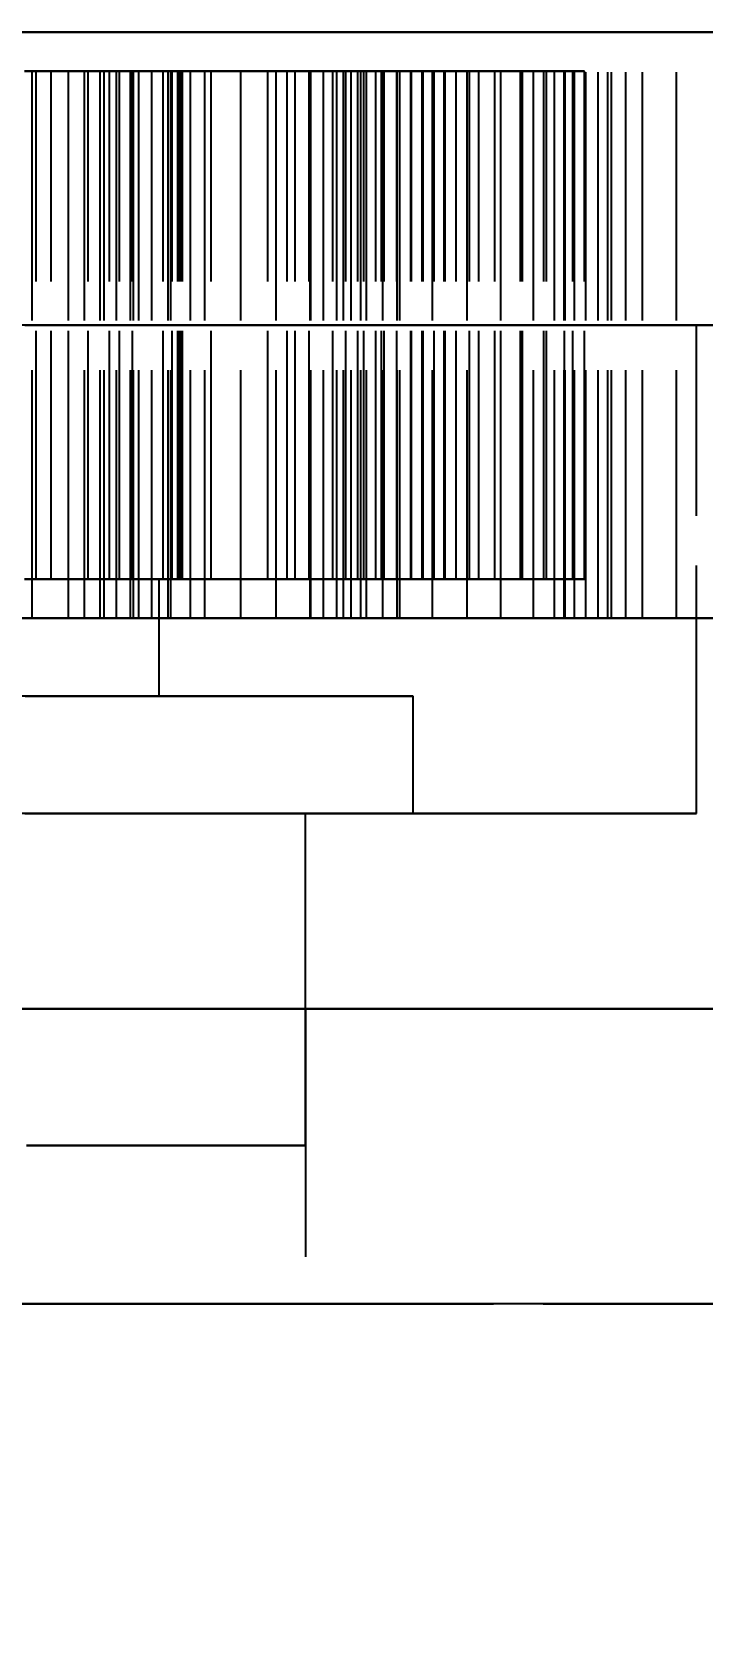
# Model space of a CAD drawing. Header units: millimetres. Extents: x -9 to 243, y -53 to 196.
# Drawn here: x 143.95 to 147.38, y -23.41 to -15.2 of the extents above; entities that cross this region are included whole.
import ezdxf

# ---------------------------------------------------------------- set-up
doc = ezdxf.new("R2010")
doc.units = ezdxf.units.MM
doc.linetypes.add('DASHED', pattern=[1.524, 1.27, -0.254])
for name, color, linetype in [('DIMS', 3, 'CONTINUOUS'), ('HIDDEN', 8, 'DASHED'), ('VISIBLE', 7, 'CONTINUOUS')]:
    doc.layers.add(name, color=color, linetype=linetype)
doc.styles.add('OpenSansCondensed-Light', font='OpenSansCondensed-Light.ttf')
doc.dimstyles.new('EZDXF', dxfattribs={"dimtxt": 0.25, "dimasz": 0.175, "dimexe": 0.375, "dimexo": 0.125, "dimgap": 0.1, "dimtad": 1, "dimlfac": 100, "dimzin": 12, "dimdsep": 46, "dimtxsty": 'OpenSansCondensed-Light', "dimblk": 'ARCHTICK', "dimcen": 2.5, "dimazin": 3, "dimtfac": 0.5, "dimtmove": 2, "dimatfit": 3})

# ---------------------------------------------------------------- blocks, each defined once
blk = doc.blocks.new('_ARCHTICK')
at = {"color": 0, "linetype": 'BYBLOCK', "const_width": 0.15}
blk.add_lwpolyline([(-0.5, -0.5), (0.5, 0.5)], dxfattribs=at)

msp = doc.modelspace()

# ---------------------------------------------------------------- linework, layer by layer
at = {"layer": 'HIDDEN'}
for points in [[(153.18333, -15.2), (152.51667, -15.2), (151.85, -15.2), (151.18333, -15.2), (150.51667, -15.2), (149.85, -15.2), (149.18333, -15.2), (148.51667, -15.2), (147.85, -15.2), (147.18333, -15.2), (146.51667, -15.2), (145.85, -15.2), (145.18333, -15.2), (144.51667, -15.2), (143.85, -15.2), (143.18333, -15.2), (142.51667, -15.2), (141.85, -15.2), (141.18333, -15.2), (140.51667, -15.2), (139.85, -15.2), (139.18333, -15.2), (138.51667, -15.2), (137.85, -15.2)], [(153.18333, -15.2), (152.51667, -15.2), (151.85, -15.2), (151.18333, -15.2), (150.51667, -15.2), (149.85, -15.2), (149.18333, -15.2), (148.51667, -15.2), (147.85, -15.2), (147.18333, -15.2), (146.51667, -15.2), (145.85, -15.2), (145.18333, -15.2), (144.51667, -15.2), (143.85, -15.2), (143.18333, -15.2), (142.51667, -15.2), (141.85, -15.2), (141.18333, -15.2), (140.51667, -15.2), (139.85, -15.2), (139.18333, -15.2), (138.51667, -15.2), (137.85, -15.2)], [(153.11984, -15.2), (152.51667, -15.2), (151.91349, -15.2), (151.31032, -15.2), (150.70714, -15.2), (150.10397, -15.2), (149.50079, -15.2), (148.89762, -15.2), (148.29444, -15.2), (147.69127, -15.2), (147.0881, -15.2), (146.48492, -15.2), (145.88175, -15.2), (145.27857, -15.2), (144.6754, -15.2), (144.07222, -15.2), (143.46905, -15.2), (142.86587, -15.2), (142.2627, -15.2), (141.65952, -15.2), (141.05635, -15.2), (140.45317, -15.2), (139.85, -15.2)], [(143.95029, -15.2), (143.76021, -15.2)], [(143.76021, -15.2), (143.95029, -15.2)], [(143.77063, -15.2), (144.07222, -15.2), (144.37381, -15.2), (144.6754, -15.2), (144.97698, -15.2), (145.27857, -15.2), (145.58016, -15.2), (145.88175, -15.2), (146.18333, -15.2), (146.48492, -15.2), (146.78651, -15.2), (147.0881, -15.2), (147.38968, -15.2)], [(144.13657, -15.2), (143.95029, -15.2)], [(143.95029, -15.2), (144.13657, -15.2)], [(143.95029, -18.2), (143.95029, -15.2)], [(143.95029, -18.2), (143.95029, -15.2)], [(144.31877, -15.2), (144.13657, -15.2)], [(144.13657, -15.2), (144.31877, -15.2)], [(144.13657, -18.2), (144.13657, -15.2)], [(144.13657, -18.2), (144.13657, -15.2)], [(144.45452, -15.2), (144.21813, -15.2)], [(144.21813, -15.2), (144.298, -15.2)], [(144.298, -15.2), (144.21813, -15.2)], [(144.21813, -15.2), (144.45452, -15.2)], [(144.21813, -18.2), (144.21813, -15.2)], [(144.21813, -18.2), (144.21813, -15.2)], [(144.298, -15.2), (144.38195, -15.2)], [(144.38195, -15.2), (144.298, -15.2)], [(144.298, -18.2), (144.298, -15.2)], [(144.298, -18.2), (144.298, -15.2)], [(144.49649, -15.2), (144.31877, -15.2)], [(144.31877, -15.2), (144.49649, -15.2)], [(144.31877, -18.2), (144.31877, -15.2)], [(144.31877, -18.2), (144.31877, -15.2)], [(144.38195, -15.2), (144.47011, -15.2)], [(144.47011, -15.2), (144.38195, -15.2)], [(144.38195, -18.2), (144.38195, -15.2)], [(144.38195, -18.2), (144.38195, -15.2)], [(144.64634, -15.2), (144.45452, -15.2)], [(144.45452, -15.2), (144.64634, -15.2)], [(144.45452, -18.2), (144.45452, -15.2)], [(144.45452, -18.2), (144.45452, -15.2)], [(144.47011, -15.2), (144.56262, -15.2)], [(144.56262, -15.2), (144.47011, -15.2)], [(144.47011, -18.2), (144.47011, -15.2)], [(144.47011, -18.2), (144.47011, -15.2)], [(144.76168, -15.2), (144.49649, -15.2)], [(144.49649, -15.2), (144.76168, -15.2)], [(144.49649, -18.2), (144.49649, -15.2)], [(144.49649, -18.2), (144.49649, -15.2)], [(144.56262, -15.2), (144.65971, -15.2)], [(144.65971, -15.2), (144.56262, -15.2)], [(144.56262, -18.2), (144.56262, -15.2)], [(144.56262, -18.2), (144.56262, -15.2)], [(144.83445, -15.2), (144.64634, -15.2)], [(144.64634, -15.2), (144.83445, -15.2)], [(144.64634, -18.2), (144.64634, -15.2)], [(144.64634, -18.2), (144.64634, -15.2)], [(144.65971, -15.2), (144.76168, -15.2)], [(144.76168, -15.2), (144.65971, -15.2)], [(144.65971, -18.2), (144.65971, -15.2)], [(144.65971, -18.2), (144.65971, -15.2)], [(144.76168, -18.2), (144.76168, -15.2)], [(144.76168, -18.2), (144.76168, -15.2)], [(145.01863, -15.2), (144.83445, -15.2)], [(144.83445, -15.2), (145.01863, -15.2)], [(144.83445, -18.2), (144.83445, -15.2)], [(144.83445, -18.2), (144.83445, -15.2)], [(145.19863, -15.2), (145.01863, -15.2)], [(145.01863, -15.2), (145.19863, -15.2)], [(145.01863, -18.2), (145.01863, -15.2)], [(145.01863, -18.2), (145.01863, -15.2)], [(145.37414, -15.2), (145.19863, -15.2)], [(145.19863, -15.2), (145.37414, -15.2)], [(145.19863, -18.2), (145.19863, -15.2)], [(145.19863, -18.2), (145.19863, -15.2)], [(145.54476, -15.2), (145.37414, -15.2)], [(145.37414, -15.2), (145.54476, -15.2)], [(145.37414, -18.2), (145.37414, -15.2)], [(145.37414, -18.2), (145.37414, -15.2)], [(145.63285, -15.2), (145.37742, -15.2)], [(145.37742, -15.2), (145.44184, -15.2)], [(145.44184, -15.2), (145.37742, -15.2)], [(145.37742, -15.2), (145.63285, -15.2)], [(145.37742, -18.2), (145.37742, -15.2)], [(145.37742, -18.2), (145.37742, -15.2)], [(145.44184, -15.2), (145.51065, -15.2)], [(145.51065, -15.2), (145.44184, -15.2)], [(145.44184, -18.2), (145.44184, -15.2)], [(145.44184, -18.2), (145.44184, -15.2)], [(145.51065, -15.2), (145.58397, -15.2)], [(145.58397, -15.2), (145.51065, -15.2)], [(145.51065, -18.2), (145.51065, -15.2)], [(145.51065, -18.2), (145.51065, -15.2)], [(145.83318, -15.2), (145.54476, -15.2)], [(145.54476, -15.2), (145.83318, -15.2)], [(145.54476, -18.2), (145.54476, -15.2)], [(145.54476, -18.2), (145.54476, -15.2)], [(145.58397, -15.2), (145.66199, -15.2)], [(145.66199, -15.2), (145.58397, -15.2)], [(145.58397, -18.2), (145.58397, -15.2)], [(145.58397, -18.2), (145.58397, -15.2)], [(145.81824, -15.2), (145.63285, -15.2)], [(145.63285, -15.2), (145.81824, -15.2)], [(145.63285, -18.2), (145.63285, -15.2)], [(145.63285, -18.2), (145.63285, -15.2)], [(145.66199, -15.2), (145.74495, -15.2)], [(145.74495, -15.2), (145.66199, -15.2)], [(145.66199, -18.2), (145.66199, -15.2)], [(145.66199, -18.2), (145.66199, -15.2)], [(145.74495, -15.2), (145.83318, -15.2)], [(145.83318, -15.2), (145.74495, -15.2)], [(145.74495, -18.2), (145.74495, -15.2)], [(145.74495, -18.2), (145.74495, -15.2)], [(145.99959, -15.2), (145.81824, -15.2)], [(145.81824, -15.2), (145.99959, -15.2)], [(145.81824, -18.2), (145.81824, -15.2)], [(145.81824, -18.2), (145.81824, -15.2)], [(145.83318, -18.2), (145.83318, -15.2)], [(145.83318, -18.2), (145.83318, -15.2)], [(146.17667, -15.2), (145.99959, -15.2)], [(145.99959, -15.2), (146.17667, -15.2)], [(145.99959, -18.2), (145.99959, -15.2)], [(145.99959, -18.2), (145.99959, -15.2)], [(146.34922, -15.2), (146.17667, -15.2)], [(146.17667, -15.2), (146.34922, -15.2)], [(146.17667, -18.2), (146.17667, -15.2)], [(146.17667, -18.2), (146.17667, -15.2)], [(146.51691, -15.2), (146.34922, -15.2)], [(146.34922, -15.2), (146.51691, -15.2)], [(146.34922, -18.2), (146.34922, -15.2)], [(146.34922, -18.2), (146.34922, -15.2)], [(146.67932, -15.2), (146.51691, -15.2)], [(146.51691, -15.2), (146.67932, -15.2)], [(146.51691, -18.2), (146.51691, -15.2)], [(146.51691, -18.2), (146.51691, -15.2)], [(146.8969, -15.2), (146.62409, -15.2)], [(146.62409, -15.2), (146.67265, -15.2)], [(146.67265, -15.2), (146.62409, -15.2)], [(146.62409, -15.2), (146.8969, -15.2)], [(146.62409, -18.2), (146.62409, -15.2)], [(146.62409, -18.2), (146.62409, -15.2)], [(146.67265, -15.2), (146.72586, -15.2)], [(146.72586, -15.2), (146.67265, -15.2)], [(146.67265, -18.2), (146.67265, -15.2)], [(146.67265, -18.2), (146.67265, -15.2)], [(146.98909, -15.2), (146.67932, -15.2)], [(146.67932, -15.2), (146.98909, -15.2)], [(146.67932, -18.2), (146.67932, -15.2)], [(146.67932, -18.2), (146.67932, -15.2)], [(146.72586, -15.2), (146.78387, -15.2)], [(146.78387, -15.2), (146.72586, -15.2)], [(146.72586, -18.2), (146.72586, -15.2)], [(146.72586, -18.2), (146.72586, -15.2)], [(146.78387, -15.2), (146.84689, -15.2)], [(146.84689, -15.2), (146.78387, -15.2)], [(146.78387, -18.2), (146.78387, -15.2)], [(146.78387, -18.2), (146.78387, -15.2)], [(146.84689, -15.2), (146.91517, -15.2)], [(146.91517, -15.2), (146.84689, -15.2)], [(146.84689, -18.2), (146.84689, -15.2)], [(146.84689, -18.2), (146.84689, -15.2)], [(147.07466, -15.2), (146.8969, -15.2)], [(146.8969, -15.2), (147.07466, -15.2)], [(146.8969, -18.2), (146.8969, -15.2)], [(146.8969, -18.2), (146.8969, -15.2)], [(146.91517, -15.2), (146.98909, -15.2)], [(146.98909, -15.2), (146.91517, -15.2)], [(146.91517, -18.2), (146.91517, -15.2)], [(146.91517, -18.2), (146.91517, -15.2)], [(146.98909, -18.2), (146.98909, -15.2)], [(146.98909, -18.2), (146.98909, -15.2)], [(147.24807, -15.2), (147.07466, -15.2)], [(147.07466, -15.2), (147.24807, -15.2)], [(147.07466, -18.2), (147.07466, -15.2)], [(147.07466, -18.2), (147.07466, -15.2)], [(147.4169, -15.2), (147.24807, -15.2)], [(147.24807, -15.2), (147.4169, -15.2)], [(147.24807, -18.2), (147.24807, -15.2)], [(147.24807, -18.2), (147.24807, -15.2)], [(143.91214, -15.4), (143.97085, -15.4)], [(143.97085, -15.4), (143.91214, -15.4)], [(143.97085, -15.4), (144.04749, -15.4)], [(144.04749, -15.4), (143.97085, -15.4)], [(143.97085, -18), (143.97085, -15.4)], [(143.97085, -18), (143.97085, -15.4)], [(144.04749, -15.4), (144.13668, -15.4)], [(144.13668, -15.4), (144.04749, -15.4)], [(144.04749, -18), (144.04749, -15.4)], [(144.04749, -18), (144.04749, -15.4)], [(144.13668, -15.4), (144.23661, -15.4)], [(144.23661, -15.4), (144.13668, -15.4)], [(144.13668, -18), (144.13668, -15.4)], [(144.13668, -18), (144.13668, -15.4)], [(144.23661, -15.4), (144.34623, -15.4)], [(144.34623, -15.4), (144.23661, -15.4)], [(144.23661, -18), (144.23661, -15.4)], [(144.23661, -18), (144.23661, -15.4)], [(144.34623, -15.4), (144.46484, -15.4)], [(144.46484, -15.4), (144.34623, -15.4)], [(144.34623, -18), (144.34623, -15.4)], [(144.34623, -18), (144.34623, -15.4)], [(144.62137, -15.4), (144.39844, -15.4)], [(144.39844, -15.4), (144.86709, -15.4)], [(144.86709, -15.4), (144.39844, -15.4)], [(144.39844, -15.4), (144.62137, -15.4)], [(144.39844, -18), (144.39844, -15.4)], [(144.39844, -18), (144.39844, -15.4)], [(144.46484, -15.4), (144.70431, -15.4)], [(144.70431, -15.4), (144.46484, -15.4)], [(144.46484, -18), (144.46484, -15.4)], [(144.46484, -18), (144.46484, -15.4)], [(144.66695, -15.4), (144.62137, -15.4)], [(144.62137, -15.4), (144.66695, -15.4)], [(144.62137, -18), (144.62137, -15.4)], [(144.62137, -18), (144.62137, -15.4)], [(144.69623, -15.4), (144.66695, -15.4)], [(144.66695, -15.4), (144.69623, -15.4)], [(144.66695, -18), (144.66695, -15.4)], [(144.66695, -18), (144.66695, -15.4)], [(144.71364, -15.4), (144.69623, -15.4)], [(144.69623, -15.4), (144.71364, -15.4)], [(144.69623, -18), (144.69623, -15.4)], [(144.69623, -18), (144.69623, -15.4)], [(144.70431, -15.4), (144.71725, -15.4)], [(144.71725, -15.4), (144.70431, -15.4)], [(144.70431, -18), (144.70431, -15.4)], [(144.70431, -18), (144.70431, -15.4)], [(144.72046, -15.4), (144.71364, -15.4)], [(144.71364, -15.4), (144.72046, -15.4)], [(144.71364, -18), (144.71364, -15.4)], [(144.71364, -18), (144.71364, -15.4)], [(144.71725, -15.4), (144.72046, -15.4)], [(144.72046, -15.4), (144.71725, -15.4)], [(144.71725, -18), (144.71725, -15.4)], [(144.71725, -18), (144.71725, -15.4)], [(144.72046, -18), (144.72046, -15.4)], [(144.72046, -18), (144.72046, -15.4)], [(144.86709, -15.4), (145.1575, -15.4)], [(145.1575, -15.4), (144.86709, -15.4)], [(144.86709, -18), (144.86709, -15.4)], [(144.86709, -18), (144.86709, -15.4)], [(145.1575, -15.4), (145.25601, -15.4)], [(145.25601, -15.4), (145.1575, -15.4)], [(145.1575, -18), (145.1575, -15.4)], [(145.1575, -18), (145.1575, -15.4)], [(145.25601, -15.4), (145.36782, -15.4)], [(145.36782, -15.4), (145.25601, -15.4)], [(145.25601, -18), (145.25601, -15.4)], [(145.25601, -18), (145.25601, -15.4)], [(145.64831, -15.4), (145.29613, -15.4)], [(145.29613, -15.4), (145.55621, -15.4)], [(145.55621, -15.4), (145.29613, -15.4)], [(145.29613, -15.4), (145.64831, -15.4)], [(145.29613, -18), (145.29613, -15.4)], [(145.29613, -18), (145.29613, -15.4)], [(145.36782, -15.4), (145.4887, -15.4)], [(145.4887, -15.4), (145.36782, -15.4)], [(145.36782, -18), (145.36782, -15.4)], [(145.36782, -18), (145.36782, -15.4)], [(145.4887, -15.4), (145.61709, -15.4)], [(145.61709, -15.4), (145.4887, -15.4)], [(145.4887, -18), (145.4887, -15.4)], [(145.4887, -18), (145.4887, -15.4)], [(145.55621, -15.4), (145.94584, -15.4)], [(145.94584, -15.4), (145.55621, -15.4)], [(145.55621, -18), (145.55621, -15.4)], [(145.55621, -18), (145.55621, -15.4)], [(145.61709, -15.4), (145.75202, -15.4)], [(145.75202, -15.4), (145.61709, -15.4)], [(145.61709, -18), (145.61709, -15.4)], [(145.61709, -18), (145.61709, -15.4)], [(145.73772, -15.4), (145.64831, -15.4)], [(145.64831, -15.4), (145.73772, -15.4)], [(145.64831, -18), (145.64831, -15.4)], [(145.64831, -18), (145.64831, -15.4)], [(146.121, -15.4), (145.70933, -15.4)], [(145.70933, -15.4), (146.121, -15.4)], [(145.70933, -18), (145.70933, -15.4)], [(145.70933, -18), (145.70933, -15.4)], [(145.81676, -15.4), (145.73772, -15.4)], [(145.73772, -15.4), (145.81676, -15.4)], [(145.73772, -18), (145.73772, -15.4)], [(145.73772, -18), (145.73772, -15.4)], [(145.75202, -15.4), (145.89274, -15.4)], [(145.89274, -15.4), (145.75202, -15.4)], [(145.75202, -18), (145.75202, -15.4)], [(145.75202, -18), (145.75202, -15.4)], [(145.88797, -15.4), (145.81676, -15.4)], [(145.81676, -15.4), (145.88797, -15.4)], [(145.81676, -18), (145.81676, -15.4)], [(145.81676, -18), (145.81676, -15.4)], [(145.95193, -15.4), (145.88797, -15.4)], [(145.88797, -15.4), (145.95193, -15.4)], [(145.88797, -18), (145.88797, -15.4)], [(145.88797, -18), (145.88797, -15.4)], [(145.89274, -15.4), (146.05846, -15.4)], [(146.05846, -15.4), (145.89274, -15.4)], [(145.89274, -18), (145.89274, -15.4)], [(145.89274, -18), (145.89274, -15.4)], [(145.94584, -15.4), (146.06463, -15.4)], [(146.06463, -15.4), (145.94584, -15.4)], [(145.94584, -18), (145.94584, -15.4)], [(145.94584, -18), (145.94584, -15.4)], [(146.00877, -15.4), (145.95193, -15.4)], [(145.95193, -15.4), (146.00877, -15.4)], [(145.95193, -18), (145.95193, -15.4)], [(145.95193, -18), (145.95193, -15.4)], [(146.05846, -15.4), (146.00877, -15.4)], [(146.00877, -15.4), (146.05846, -15.4)], [(146.00877, -18), (146.00877, -15.4)], [(146.00877, -18), (146.00877, -15.4)], [(146.05846, -18), (146.05846, -15.4)], [(146.05846, -18), (146.05846, -15.4)], [(146.06463, -15.4), (146.18947, -15.4)], [(146.18947, -15.4), (146.06463, -15.4)], [(146.06463, -18), (146.06463, -15.4)], [(146.06463, -18), (146.06463, -15.4)], [(146.23655, -15.4), (146.121, -15.4)], [(146.121, -15.4), (146.23655, -15.4)], [(146.121, -18), (146.121, -15.4)], [(146.121, -18), (146.121, -15.4)], [(146.18947, -15.4), (146.3181, -15.4)], [(146.3181, -15.4), (146.18947, -15.4)], [(146.18947, -18), (146.18947, -15.4)], [(146.18947, -18), (146.18947, -15.4)], [(146.34969, -15.4), (146.23655, -15.4)], [(146.23655, -15.4), (146.34969, -15.4)], [(146.23655, -18), (146.23655, -15.4)], [(146.23655, -18), (146.23655, -15.4)], [(146.3181, -15.4), (146.44953, -15.4)], [(146.44953, -15.4), (146.3181, -15.4)], [(146.3181, -18), (146.3181, -15.4)], [(146.3181, -18), (146.3181, -15.4)], [(146.4606, -15.4), (146.34969, -15.4)], [(146.34969, -15.4), (146.4606, -15.4)], [(146.34969, -18), (146.34969, -15.4)], [(146.34969, -18), (146.34969, -15.4)], [(146.44953, -15.4), (146.58303, -15.4)], [(146.58303, -15.4), (146.44953, -15.4)], [(146.44953, -18), (146.44953, -15.4)], [(146.44953, -18), (146.44953, -15.4)], [(146.56903, -15.4), (146.4606, -15.4)], [(146.4606, -15.4), (146.56903, -15.4)], [(146.4606, -18), (146.4606, -15.4)], [(146.4606, -18), (146.4606, -15.4)], [(146.67466, -15.4), (146.56903, -15.4)], [(146.56903, -15.4), (146.67466, -15.4)], [(146.56903, -18), (146.56903, -15.4)], [(146.56903, -18), (146.56903, -15.4)], [(146.58303, -15.4), (146.71799, -15.4)], [(146.71799, -15.4), (146.58303, -15.4)], [(146.58303, -18), (146.58303, -15.4)], [(146.58303, -18), (146.58303, -15.4)], [(146.77713, -15.4), (146.67466, -15.4)], [(146.67466, -15.4), (146.77713, -15.4)], [(146.67466, -18), (146.67466, -15.4)], [(146.67466, -18), (146.67466, -15.4)], [(146.71799, -15.4), (146.77713, -15.4)], [(146.77713, -15.4), (146.71799, -15.4)], [(146.71799, -18), (146.71799, -15.4)], [(146.71799, -18), (146.71799, -15.4)], [(146.77713, -18), (146.77713, -15.4)], [(146.77713, -18), (146.77713, -15.4)], [(147.53895, -16.7), (147.16387, -16.7), (146.78879, -16.7), (146.41371, -16.7), (146.03863, -16.7), (145.66355, -16.7), (145.28847, -16.7), (144.91339, -16.7), (144.5383, -16.7), (144.16322, -16.7), (143.78814, -16.7), (143.41306, -16.7), (143.03798, -16.7), (142.6629, -16.7), (142.28782, -16.7), (141.91274, -16.7), (141.53766, -16.7), (141.16258, -16.7), (140.7875, -16.7)], [(143.9125, -16.7), (144.01667, -16.7), (144.12083, -16.7), (144.225, -16.7), (144.32917, -16.7), (144.43333, -16.7), (144.5375, -16.7), (144.64167, -16.7), (144.74583, -16.7), (144.85, -16.7), (144.95417, -16.7), (145.05833, -16.7), (145.1625, -16.7), (145.26667, -16.7), (145.37083, -16.7), (145.475, -16.7), (145.57917, -16.7), (145.68333, -16.7), (145.7875, -16.7), (145.89167, -16.7), (145.99583, -16.7), (146.1, -16.7), (146.20417, -16.7), (146.30833, -16.7), (146.4125, -16.7), (146.51667, -16.7), (146.62083, -16.7), (146.725, -16.7), (146.82917, -16.7), (146.93333, -16.7), (147.0375, -16.7), (147.14167, -16.7), (147.24583, -16.7), (147.35, -16.7)], [(147.35, -16.7), (147.24583, -16.7), (147.14167, -16.7), (147.0375, -16.7), (146.93333, -16.7), (146.82917, -16.7), (146.725, -16.7), (146.62083, -16.7), (146.51667, -16.7), (146.4125, -16.7), (146.30833, -16.7), (146.20417, -16.7), (146.1, -16.7), (145.99583, -16.7), (145.89167, -16.7), (145.7875, -16.7), (145.68333, -16.7), (145.57917, -16.7), (145.475, -16.7), (145.37083, -16.7), (145.26667, -16.7), (145.1625, -16.7), (145.05833, -16.7), (144.95417, -16.7), (144.85, -16.7), (144.74583, -16.7), (144.64167, -16.7), (144.5375, -16.7), (144.43333, -16.7), (144.32917, -16.7), (144.225, -16.7), (144.12083, -16.7), (144.01667, -16.7), (143.9125, -16.7)], [(143.94127, -16.7), (144.22798, -16.7), (144.51468, -16.7), (144.80139, -16.7), (145.0881, -16.7), (145.3748, -16.7), (145.66151, -16.7), (145.94821, -16.7), (146.23492, -16.7), (146.52163, -16.7), (146.80833, -16.7), (147.09504, -16.7), (147.38175, -16.7), (147.66845, -16.7)], [(147.35, -19.2), (147.35, -16.7)], [(143.91214, -18), (143.97085, -18)], [(143.97085, -18), (143.91214, -18)], [(143.93333, -18), (143.96111, -18), (143.98889, -18), (144.01667, -18), (144.04444, -18), (144.07222, -18), (144.1, -18), (144.12778, -18), (144.15556, -18), (144.18333, -18), (144.21111, -18), (144.23889, -18), (144.26667, -18), (144.29444, -18), (144.32222, -18), (144.35, -18), (144.37778, -18), (144.40556, -18), (144.43333, -18), (144.46111, -18), (144.48889, -18), (144.51667, -18), (144.54444, -18), (144.57222, -18), (144.6, -18)], [(144.6, -18), (144.54444, -18), (144.48889, -18), (144.43333, -18), (144.37778, -18), (144.32222, -18), (144.26667, -18), (144.21111, -18), (144.15556, -18), (144.1, -18), (144.04444, -18), (143.98889, -18), (143.93333, -18)], [(143.97085, -18), (144.04749, -18)], [(144.04749, -18), (143.97085, -18)], [(144.04749, -18), (144.13668, -18)], [(144.13668, -18), (144.04749, -18)], [(144.13668, -18), (144.23661, -18)], [(144.23661, -18), (144.13668, -18)], [(144.23661, -18), (144.34623, -18)], [(144.34623, -18), (144.23661, -18)], [(144.34623, -18), (144.46484, -18)], [(144.46484, -18), (144.34623, -18)], [(144.62137, -18), (144.39844, -18)], [(144.39844, -18), (144.86709, -18)], [(144.86709, -18), (144.39844, -18)], [(144.39844, -18), (144.62137, -18)], [(144.46484, -18), (144.70431, -18)], [(144.70431, -18), (144.46484, -18)], [(144.6, -18.6), (144.6, -18)], [(144.66695, -18), (144.62137, -18)], [(144.62137, -18), (144.66695, -18)], [(144.69623, -18), (144.66695, -18)], [(144.66695, -18), (144.69623, -18)], [(144.71364, -18), (144.69623, -18)], [(144.69623, -18), (144.71364, -18)], [(144.70431, -18), (144.71725, -18)], [(144.71725, -18), (144.70431, -18)], [(144.72046, -18), (144.71364, -18)], [(144.71364, -18), (144.72046, -18)], [(144.71725, -18), (144.72046, -18)], [(144.72046, -18), (144.71725, -18)], [(144.86709, -18), (145.1575, -18)], [(145.1575, -18), (144.86709, -18)], [(145.1575, -18), (145.25601, -18)], [(145.25601, -18), (145.1575, -18)], [(145.25601, -18), (145.36782, -18)], [(145.36782, -18), (145.25601, -18)], [(145.64831, -18), (145.29613, -18)], [(145.29613, -18), (145.55621, -18)], [(145.55621, -18), (145.29613, -18)], [(145.29613, -18), (145.64831, -18)], [(145.36782, -18), (145.4887, -18)], [(145.4887, -18), (145.36782, -18)], [(145.4887, -18), (145.61709, -18)], [(145.61709, -18), (145.4887, -18)], [(145.55621, -18), (145.94584, -18)], [(145.94584, -18), (145.55621, -18)], [(145.61709, -18), (145.75202, -18)], [(145.75202, -18), (145.61709, -18)], [(145.73772, -18), (145.64831, -18)], [(145.64831, -18), (145.73772, -18)], [(146.121, -18), (145.70933, -18)], [(145.70933, -18), (146.121, -18)], [(145.81676, -18), (145.73772, -18)], [(145.73772, -18), (145.81676, -18)], [(145.75202, -18), (145.89274, -18)], [(145.89274, -18), (145.75202, -18)], [(145.88797, -18), (145.81676, -18)], [(145.81676, -18), (145.88797, -18)], [(145.95193, -18), (145.88797, -18)], [(145.88797, -18), (145.95193, -18)], [(145.89274, -18), (146.05846, -18)], [(146.05846, -18), (145.89274, -18)], [(145.94584, -18), (146.06463, -18)], [(146.06463, -18), (145.94584, -18)], [(146.00877, -18), (145.95193, -18)], [(145.95193, -18), (146.00877, -18)], [(146.05846, -18), (146.00877, -18)], [(146.00877, -18), (146.05846, -18)], [(146.06463, -18), (146.18947, -18)], [(146.18947, -18), (146.06463, -18)], [(146.23655, -18), (146.121, -18)], [(146.121, -18), (146.23655, -18)], [(146.18947, -18), (146.3181, -18)], [(146.3181, -18), (146.18947, -18)], [(146.34969, -18), (146.23655, -18)], [(146.23655, -18), (146.34969, -18)], [(146.3181, -18), (146.44953, -18)], [(146.44953, -18), (146.3181, -18)], [(146.4606, -18), (146.34969, -18)], [(146.34969, -18), (146.4606, -18)], [(146.44953, -18), (146.58303, -18)], [(146.58303, -18), (146.44953, -18)], [(146.56903, -18), (146.4606, -18)], [(146.4606, -18), (146.56903, -18)], [(146.67466, -18), (146.56903, -18)], [(146.56903, -18), (146.67466, -18)], [(146.58303, -18), (146.71799, -18)], [(146.71799, -18), (146.58303, -18)], [(146.77713, -18), (146.67466, -18)], [(146.67466, -18), (146.77713, -18)], [(146.71799, -18), (146.77713, -18)], [(146.77713, -18), (146.71799, -18)], [(153.18333, -18.2), (152.51667, -18.2), (151.85, -18.2), (151.18333, -18.2), (150.51667, -18.2), (149.85, -18.2), (149.18333, -18.2), (148.51667, -18.2), (147.85, -18.2), (147.18333, -18.2), (146.51667, -18.2), (145.85, -18.2), (145.18333, -18.2), (144.51667, -18.2), (143.85, -18.2), (143.18333, -18.2), (142.51667, -18.2), (141.85, -18.2), (141.18333, -18.2), (140.51667, -18.2), (139.85, -18.2), (139.18333, -18.2), (138.51667, -18.2), (137.85, -18.2)], [(143.95029, -18.2), (143.76021, -18.2)], [(143.76021, -18.2), (143.95029, -18.2)], [(144.13657, -18.2), (143.95029, -18.2)], [(143.95029, -18.2), (144.13657, -18.2)], [(144.31877, -18.2), (144.13657, -18.2)], [(144.13657, -18.2), (144.31877, -18.2)], [(144.45452, -18.2), (144.21813, -18.2)], [(144.21813, -18.2), (144.298, -18.2)], [(144.298, -18.2), (144.21813, -18.2)], [(144.21813, -18.2), (144.45452, -18.2)], [(144.298, -18.2), (144.38195, -18.2)], [(144.38195, -18.2), (144.298, -18.2)], [(144.49649, -18.2), (144.31877, -18.2)], [(144.31877, -18.2), (144.49649, -18.2)], [(144.38195, -18.2), (144.47011, -18.2)], [(144.47011, -18.2), (144.38195, -18.2)], [(144.64634, -18.2), (144.45452, -18.2)], [(144.45452, -18.2), (144.64634, -18.2)], [(144.47011, -18.2), (144.56262, -18.2)], [(144.56262, -18.2), (144.47011, -18.2)], [(144.76168, -18.2), (144.49649, -18.2)], [(144.49649, -18.2), (144.76168, -18.2)], [(144.56262, -18.2), (144.65971, -18.2)], [(144.65971, -18.2), (144.56262, -18.2)], [(144.83445, -18.2), (144.64634, -18.2)], [(144.64634, -18.2), (144.83445, -18.2)], [(144.65971, -18.2), (144.76168, -18.2)], [(144.76168, -18.2), (144.65971, -18.2)], [(145.01863, -18.2), (144.83445, -18.2)], [(144.83445, -18.2), (145.01863, -18.2)], [(145.19863, -18.2), (145.01863, -18.2)], [(145.01863, -18.2), (145.19863, -18.2)], [(145.37414, -18.2), (145.19863, -18.2)], [(145.19863, -18.2), (145.37414, -18.2)], [(145.54476, -18.2), (145.37414, -18.2)], [(145.37414, -18.2), (145.54476, -18.2)], [(145.63285, -18.2), (145.37742, -18.2)], [(145.37742, -18.2), (145.44184, -18.2)], [(145.44184, -18.2), (145.37742, -18.2)], [(145.37742, -18.2), (145.63285, -18.2)], [(145.44184, -18.2), (145.51065, -18.2)], [(145.51065, -18.2), (145.44184, -18.2)], [(145.51065, -18.2), (145.58397, -18.2)], [(145.58397, -18.2), (145.51065, -18.2)], [(145.83318, -18.2), (145.54476, -18.2)], [(145.54476, -18.2), (145.83318, -18.2)], [(145.58397, -18.2), (145.66199, -18.2)], [(145.66199, -18.2), (145.58397, -18.2)], [(145.81824, -18.2), (145.63285, -18.2)], [(145.63285, -18.2), (145.81824, -18.2)], [(145.66199, -18.2), (145.74495, -18.2)], [(145.74495, -18.2), (145.66199, -18.2)], [(145.74495, -18.2), (145.83318, -18.2)], [(145.83318, -18.2), (145.74495, -18.2)], [(145.99959, -18.2), (145.81824, -18.2)], [(145.81824, -18.2), (145.99959, -18.2)], [(146.17667, -18.2), (145.99959, -18.2)], [(145.99959, -18.2), (146.17667, -18.2)], [(146.34922, -18.2), (146.17667, -18.2)], [(146.17667, -18.2), (146.34922, -18.2)], [(146.51691, -18.2), (146.34922, -18.2)], [(146.34922, -18.2), (146.51691, -18.2)], [(146.67932, -18.2), (146.51691, -18.2)], [(146.51691, -18.2), (146.67932, -18.2)], [(146.8969, -18.2), (146.62409, -18.2)], [(146.62409, -18.2), (146.67265, -18.2)], [(146.67265, -18.2), (146.62409, -18.2)], [(146.62409, -18.2), (146.8969, -18.2)], [(146.67265, -18.2), (146.72586, -18.2)], [(146.72586, -18.2), (146.67265, -18.2)], [(146.98909, -18.2), (146.67932, -18.2)], [(146.67932, -18.2), (146.98909, -18.2)], [(146.72586, -18.2), (146.78387, -18.2)], [(146.78387, -18.2), (146.72586, -18.2)], [(146.78387, -18.2), (146.84689, -18.2)], [(146.84689, -18.2), (146.78387, -18.2)], [(146.84689, -18.2), (146.91517, -18.2)], [(146.91517, -18.2), (146.84689, -18.2)], [(147.07466, -18.2), (146.8969, -18.2)], [(146.8969, -18.2), (147.07466, -18.2)], [(146.91517, -18.2), (146.98909, -18.2)], [(146.98909, -18.2), (146.91517, -18.2)], [(147.24807, -18.2), (147.07466, -18.2)], [(147.07466, -18.2), (147.24807, -18.2)], [(147.4169, -18.2), (147.24807, -18.2)], [(147.24807, -18.2), (147.4169, -18.2)], [(145.9, -18.6), (145.80317, -18.6), (145.70635, -18.6), (145.60952, -18.6), (145.5127, -18.6), (145.41587, -18.6), (145.31905, -18.6), (145.22222, -18.6), (145.1254, -18.6), (145.02857, -18.6), (144.93175, -18.6), (144.83492, -18.6), (144.7381, -18.6), (144.64127, -18.6), (144.54444, -18.6), (144.44762, -18.6), (144.35079, -18.6), (144.25397, -18.6), (144.15714, -18.6), (144.06032, -18.6), (143.96349, -18.6), (143.86667, -18.6)], [(143.91508, -18.6), (143.96349, -18.6), (144.0119, -18.6), (144.06032, -18.6), (144.10873, -18.6), (144.15714, -18.6), (144.20556, -18.6), (144.25397, -18.6), (144.30238, -18.6), (144.35079, -18.6), (144.39921, -18.6), (144.44762, -18.6), (144.49603, -18.6), (144.54444, -18.6), (144.59286, -18.6), (144.64127, -18.6), (144.68968, -18.6), (144.7381, -18.6), (144.78651, -18.6), (144.83492, -18.6), (144.88333, -18.6), (144.93175, -18.6), (144.98016, -18.6), (145.02857, -18.6), (145.07698, -18.6), (145.1254, -18.6), (145.17381, -18.6), (145.22222, -18.6), (145.27063, -18.6), (145.31905, -18.6), (145.36746, -18.6), (145.41587, -18.6), (145.46429, -18.6), (145.5127, -18.6), (145.56111, -18.6), (145.60952, -18.6), (145.65794, -18.6), (145.70635, -18.6), (145.75476, -18.6), (145.80317, -18.6), (145.85159, -18.6), (145.9, -18.6)], [(143.93333, -18.6), (143.96111, -18.6), (143.98889, -18.6), (144.01667, -18.6), (144.04444, -18.6), (144.07222, -18.6), (144.1, -18.6), (144.12778, -18.6), (144.15556, -18.6), (144.18333, -18.6), (144.21111, -18.6), (144.23889, -18.6), (144.26667, -18.6), (144.29444, -18.6), (144.32222, -18.6), (144.35, -18.6), (144.37778, -18.6), (144.40556, -18.6), (144.43333, -18.6), (144.46111, -18.6), (144.48889, -18.6), (144.51667, -18.6), (144.54444, -18.6), (144.57222, -18.6), (144.6, -18.6)], [(144.6, -18.6), (144.54444, -18.6), (144.48889, -18.6), (144.43333, -18.6), (144.37778, -18.6), (144.32222, -18.6), (144.26667, -18.6), (144.21111, -18.6), (144.15556, -18.6), (144.1, -18.6), (144.04444, -18.6), (143.98889, -18.6), (143.93333, -18.6)], [(145.9, -19.2), (145.9, -18.6)], [(145.9, -19.2), (145.80317, -19.2), (145.70635, -19.2), (145.60952, -19.2), (145.5127, -19.2), (145.41587, -19.2), (145.31905, -19.2), (145.22222, -19.2), (145.1254, -19.2), (145.02857, -19.2), (144.93175, -19.2), (144.83492, -19.2), (144.7381, -19.2), (144.64127, -19.2), (144.54444, -19.2), (144.44762, -19.2), (144.35079, -19.2), (144.25397, -19.2), (144.15714, -19.2), (144.06032, -19.2), (143.96349, -19.2), (143.86667, -19.2)], [(143.9125, -19.2), (144.01667, -19.2), (144.12083, -19.2), (144.225, -19.2), (144.32917, -19.2), (144.43333, -19.2), (144.5375, -19.2), (144.64167, -19.2), (144.74583, -19.2), (144.85, -19.2), (144.95417, -19.2), (145.05833, -19.2), (145.1625, -19.2), (145.26667, -19.2), (145.37083, -19.2), (145.475, -19.2), (145.57917, -19.2), (145.68333, -19.2), (145.7875, -19.2), (145.89167, -19.2), (145.99583, -19.2), (146.1, -19.2), (146.20417, -19.2), (146.30833, -19.2), (146.4125, -19.2), (146.51667, -19.2), (146.62083, -19.2), (146.725, -19.2), (146.82917, -19.2), (146.93333, -19.2), (147.0375, -19.2), (147.14167, -19.2), (147.24583, -19.2), (147.35, -19.2)], [(147.35, -19.2), (147.24583, -19.2), (147.14167, -19.2), (147.0375, -19.2), (146.93333, -19.2), (146.82917, -19.2), (146.725, -19.2), (146.62083, -19.2), (146.51667, -19.2), (146.4125, -19.2), (146.30833, -19.2), (146.20417, -19.2), (146.1, -19.2), (145.99583, -19.2), (145.89167, -19.2), (145.7875, -19.2), (145.68333, -19.2), (145.57917, -19.2), (145.475, -19.2), (145.37083, -19.2), (145.26667, -19.2), (145.1625, -19.2), (145.05833, -19.2), (144.95417, -19.2), (144.85, -19.2), (144.74583, -19.2), (144.64167, -19.2), (144.5375, -19.2), (144.43333, -19.2), (144.32917, -19.2), (144.225, -19.2), (144.12083, -19.2), (144.01667, -19.2), (143.9125, -19.2)], [(143.91508, -19.2), (143.96349, -19.2), (144.0119, -19.2), (144.06032, -19.2), (144.10873, -19.2), (144.15714, -19.2), (144.20556, -19.2), (144.25397, -19.2), (144.30238, -19.2), (144.35079, -19.2), (144.39921, -19.2), (144.44762, -19.2), (144.49603, -19.2), (144.54444, -19.2), (144.59286, -19.2), (144.64127, -19.2), (144.68968, -19.2), (144.7381, -19.2), (144.78651, -19.2), (144.83492, -19.2), (144.88333, -19.2), (144.93175, -19.2), (144.98016, -19.2), (145.02857, -19.2), (145.07698, -19.2), (145.1254, -19.2), (145.17381, -19.2), (145.22222, -19.2), (145.27063, -19.2), (145.31905, -19.2), (145.36746, -19.2), (145.41587, -19.2), (145.46429, -19.2), (145.5127, -19.2), (145.56111, -19.2), (145.60952, -19.2), (145.65794, -19.2), (145.70635, -19.2), (145.75476, -19.2), (145.80317, -19.2), (145.85159, -19.2), (145.9, -19.2)], [(143.92143, -19.2), (143.96111, -19.2), (144.00079, -19.2), (144.04048, -19.2), (144.08016, -19.2), (144.11984, -19.2), (144.15952, -19.2), (144.19921, -19.2), (144.23889, -19.2), (144.27857, -19.2), (144.31825, -19.2), (144.35794, -19.2), (144.39762, -19.2), (144.4373, -19.2), (144.47698, -19.2), (144.51667, -19.2), (144.55635, -19.2), (144.59603, -19.2), (144.63571, -19.2), (144.6754, -19.2), (144.71508, -19.2), (144.75476, -19.2), (144.79444, -19.2), (144.83413, -19.2), (144.87381, -19.2), (144.91349, -19.2), (144.95317, -19.2), (144.99286, -19.2), (145.03254, -19.2), (145.07222, -19.2), (145.1119, -19.2), (145.15159, -19.2), (145.19127, -19.2), (145.23095, -19.2), (145.27063, -19.2), (145.31032, -19.2), (145.35, -19.2)], [(145.35, -19.2), (145.27063, -19.2), (145.19127, -19.2), (145.1119, -19.2), (145.03254, -19.2), (144.95317, -19.2), (144.87381, -19.2), (144.79444, -19.2), (144.71508, -19.2), (144.63571, -19.2), (144.55635, -19.2), (144.47698, -19.2), (144.39762, -19.2), (144.31825, -19.2), (144.23889, -19.2), (144.15952, -19.2), (144.08016, -19.2), (144.00079, -19.2), (143.92143, -19.2)], [(143.92143, -19.2), (143.96111, -19.2), (144.00079, -19.2), (144.04048, -19.2), (144.08016, -19.2), (144.11984, -19.2), (144.15952, -19.2), (144.19921, -19.2), (144.23889, -19.2), (144.27857, -19.2), (144.31825, -19.2), (144.35794, -19.2), (144.39762, -19.2), (144.4373, -19.2), (144.47698, -19.2), (144.51667, -19.2), (144.55635, -19.2), (144.59603, -19.2), (144.63571, -19.2), (144.6754, -19.2), (144.71508, -19.2), (144.75476, -19.2), (144.79444, -19.2), (144.83413, -19.2), (144.87381, -19.2), (144.91349, -19.2), (144.95317, -19.2), (144.99286, -19.2), (145.03254, -19.2), (145.07222, -19.2), (145.1119, -19.2), (145.15159, -19.2), (145.19127, -19.2), (145.23095, -19.2), (145.27063, -19.2), (145.31032, -19.2), (145.35, -19.2)], [(145.35, -19.2), (145.27063, -19.2), (145.19127, -19.2), (145.1119, -19.2), (145.03254, -19.2), (144.95317, -19.2), (144.87381, -19.2), (144.79444, -19.2), (144.71508, -19.2), (144.63571, -19.2), (144.55635, -19.2), (144.47698, -19.2), (144.39762, -19.2), (144.31825, -19.2), (144.23889, -19.2), (144.15952, -19.2), (144.08016, -19.2), (144.00079, -19.2), (143.92143, -19.2)], [(145.35, -20.2), (145.35, -19.2)], [(145.35, -20.9), (145.35, -19.2)], [(94.75, -20.2), (200.25, -20.2)], [(140.7875, -20.2), (141.36786, -20.2), (141.94821, -20.2), (142.52857, -20.2), (143.10893, -20.2), (143.68929, -20.2), (144.26964, -20.2), (144.85, -20.2), (145.43036, -20.2), (146.01071, -20.2), (146.59107, -20.2), (147.17143, -20.2), (147.75179, -20.2), (148.33214, -20.2), (148.9125, -20.2), (149.49286, -20.2), (150.07321, -20.2), (150.65357, -20.2), (151.23393, -20.2), (151.81429, -20.2), (152.39464, -20.2), (152.975, -20.2)], [(152.975, -20.2), (152.39464, -20.2), (151.81429, -20.2), (151.23393, -20.2), (150.65357, -20.2), (150.07321, -20.2), (149.49286, -20.2), (148.9125, -20.2), (148.33214, -20.2), (147.75179, -20.2), (147.17143, -20.2), (146.59107, -20.2), (146.01071, -20.2), (145.43036, -20.2), (144.85, -20.2), (144.26964, -20.2), (143.68929, -20.2), (143.10893, -20.2), (142.52857, -20.2), (141.94821, -20.2), (141.36786, -20.2), (140.7875, -20.2)], [(143.92143, -20.2), (144.00079, -20.2), (144.08016, -20.2), (144.15952, -20.2), (144.23889, -20.2), (144.31825, -20.2), (144.39762, -20.2), (144.47698, -20.2), (144.55635, -20.2), (144.63571, -20.2), (144.71508, -20.2), (144.79444, -20.2), (144.87381, -20.2), (144.95317, -20.2), (145.03254, -20.2), (145.1119, -20.2), (145.19127, -20.2), (145.27063, -20.2), (145.35, -20.2)], [(145.35, -20.2), (145.27063, -20.2), (145.19127, -20.2), (145.1119, -20.2), (145.03254, -20.2), (144.95317, -20.2), (144.87381, -20.2), (144.79444, -20.2), (144.71508, -20.2), (144.63571, -20.2), (144.55635, -20.2), (144.47698, -20.2), (144.39762, -20.2), (144.31825, -20.2), (144.23889, -20.2), (144.15952, -20.2), (144.08016, -20.2), (144.00079, -20.2), (143.92143, -20.2)], [(143.92143, -20.2), (143.96111, -20.2), (144.00079, -20.2), (144.04048, -20.2), (144.08016, -20.2), (144.11984, -20.2), (144.15952, -20.2), (144.19921, -20.2), (144.23889, -20.2), (144.27857, -20.2), (144.31825, -20.2), (144.35794, -20.2), (144.39762, -20.2), (144.4373, -20.2), (144.47698, -20.2), (144.51667, -20.2), (144.55635, -20.2), (144.59603, -20.2), (144.63571, -20.2), (144.6754, -20.2), (144.71508, -20.2), (144.75476, -20.2), (144.79444, -20.2), (144.83413, -20.2), (144.87381, -20.2), (144.91349, -20.2), (144.95317, -20.2), (144.99286, -20.2), (145.03254, -20.2), (145.07222, -20.2), (145.1119, -20.2), (145.15159, -20.2), (145.19127, -20.2), (145.23095, -20.2), (145.27063, -20.2), (145.31032, -20.2), (145.35, -20.2)], [(145.35, -20.2), (145.27063, -20.2), (145.19127, -20.2), (145.1119, -20.2), (145.03254, -20.2), (144.95317, -20.2), (144.87381, -20.2), (144.79444, -20.2), (144.71508, -20.2), (144.63571, -20.2), (144.55635, -20.2), (144.47698, -20.2), (144.39762, -20.2), (144.31825, -20.2), (144.23889, -20.2), (144.15952, -20.2), (144.08016, -20.2), (144.00079, -20.2), (143.92143, -20.2)], [(145.35, -20.2), (145.35, -21.71)], [(143.92143, -20.9), (143.96111, -20.9), (144.00079, -20.9), (144.04048, -20.9), (144.08016, -20.9), (144.11984, -20.9), (144.15952, -20.9), (144.19921, -20.9), (144.23889, -20.9), (144.27857, -20.9), (144.31825, -20.9), (144.35794, -20.9), (144.39762, -20.9), (144.4373, -20.9), (144.47698, -20.9), (144.51667, -20.9), (144.55635, -20.9), (144.59603, -20.9), (144.63571, -20.9), (144.6754, -20.9), (144.71508, -20.9), (144.75476, -20.9), (144.79444, -20.9), (144.83413, -20.9), (144.87381, -20.9), (144.91349, -20.9), (144.95317, -20.9), (144.99286, -20.9), (145.03254, -20.9), (145.07222, -20.9), (145.1119, -20.9), (145.15159, -20.9), (145.19127, -20.9), (145.23095, -20.9), (145.27063, -20.9), (145.31032, -20.9), (145.35, -20.9)], [(145.35, -20.9), (145.27063, -20.9), (145.19127, -20.9), (145.1119, -20.9), (145.03254, -20.9), (144.95317, -20.9), (144.87381, -20.9), (144.79444, -20.9), (144.71508, -20.9), (144.63571, -20.9), (144.55635, -20.9), (144.47698, -20.9), (144.39762, -20.9), (144.31825, -20.9), (144.23889, -20.9), (144.15952, -20.9), (144.08016, -20.9), (144.00079, -20.9), (143.92143, -20.9)], [(94.75, -21.71), (200.25, -21.71)], [(143.92143, -21.71), (144.00079, -21.71), (144.08016, -21.71), (144.15952, -21.71), (144.23889, -21.71), (144.31825, -21.71), (144.39762, -21.71), (144.47698, -21.71), (144.55635, -21.71), (144.63571, -21.71), (144.71508, -21.71), (144.79444, -21.71), (144.87381, -21.71), (144.95317, -21.71), (145.03254, -21.71), (145.1119, -21.71), (145.19127, -21.71), (145.27063, -21.71), (145.35, -21.71)], [(145.35, -21.71), (145.27063, -21.71), (145.19127, -21.71), (145.1119, -21.71), (145.03254, -21.71), (144.95317, -21.71), (144.87381, -21.71), (144.79444, -21.71), (144.71508, -21.71), (144.63571, -21.71), (144.55635, -21.71), (144.47698, -21.71), (144.39762, -21.71), (144.31825, -21.71), (144.23889, -21.71), (144.15952, -21.71), (144.08016, -21.71), (144.00079, -21.71), (143.92143, -21.71)]]:
    msp.add_lwpolyline(points, dxfattribs=at)
at = {"layer": 'VISIBLE'}
for points in [[(143.85, -15.2), (144.18333, -15.2), (144.51667, -15.2), (144.85, -15.2), (145.18333, -15.2), (145.51667, -15.2), (145.85, -15.2), (146.18333, -15.2), (146.51667, -15.2), (146.85, -15.2), (147.18333, -15.2), (147.51667, -15.2)], [(143.85, -15.2), (144.18333, -15.2), (144.51667, -15.2), (144.85, -15.2), (145.18333, -15.2), (145.51667, -15.2), (145.85, -15.2), (146.18333, -15.2), (146.51667, -15.2), (146.85, -15.2), (147.18333, -15.2), (147.51667, -15.2)], [(143.85, -18.2), (144.18333, -18.2), (144.51667, -18.2), (144.85, -18.2), (145.18333, -18.2), (145.51667, -18.2), (145.85, -18.2), (146.18333, -18.2), (146.51667, -18.2), (146.85, -18.2), (147.18333, -18.2), (147.51667, -18.2)], [(200.25, -20.2), (94.75, -20.2)], [(200.25, -21.71), (94.75, -21.71)]]:
    msp.add_lwpolyline(points, dxfattribs=at)

# ---------------------------------------------------------------- dimensions: what is measured, and where the dimension line sits
at = {"layer": 'DIMS'}
msp.add_linear_dim(base=(93.75, -52.71), p1=(93.75, -21.71), p2=(201.25, -21.71), dimstyle='EZDXF', override={"dimtxt": 1.6, "dimasz": 1, "dimexe": 0.6, "dimexo": 0.5, "dimdec": 2}, dxfattribs=at).render()

doc.saveas('drawing.dxf')
